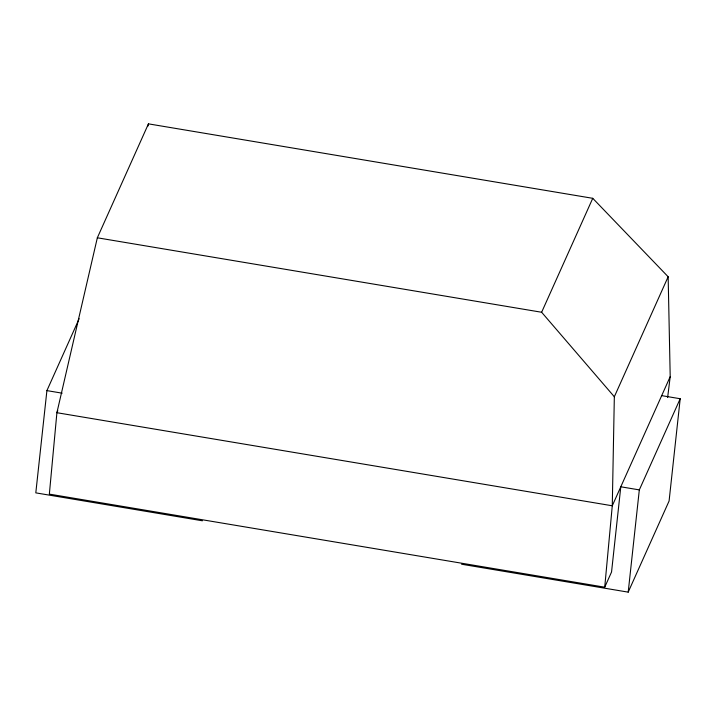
<?xml version="1.0" encoding="UTF-8"?>
<svg xmlns="http://www.w3.org/2000/svg" width="716" height="716" viewBox="0 0 716 716"><rect width="100%" height="100%" fill="white"/><g stroke="black" fill="none" stroke-linecap="round" stroke-linejoin="round"><path stroke-width="1.07" d="M668.153 276.761L614.337 396.754L612.278 505.782L604.725 587.192L49.35 494.121L56.904 412.711L97.34 237.793L148.445 123.859L592.75 198.314L668.153 276.761L670.203 376.652L667.634 397.523M79.163 318.71L46.907 390.614L35.8 492.868L202.413 520.792M461.587 564.226L628.201 592.141L639.316 489.896L680.2 398.74L661.691 395.635M680.2 398.74L669.093 500.994L628.201 592.141M147.988 126.043L148.445 123.859M57.799 410.707L56.904 412.711L612.278 505.782L670.203 376.652M614.337 396.754L541.636 312.257L592.75 198.314M604.725 587.192L611.545 572.003L620.799 486.791L639.316 489.896M97.34 237.793L541.636 312.257M46.907 390.614L62.158 393.173"/></g></svg>
